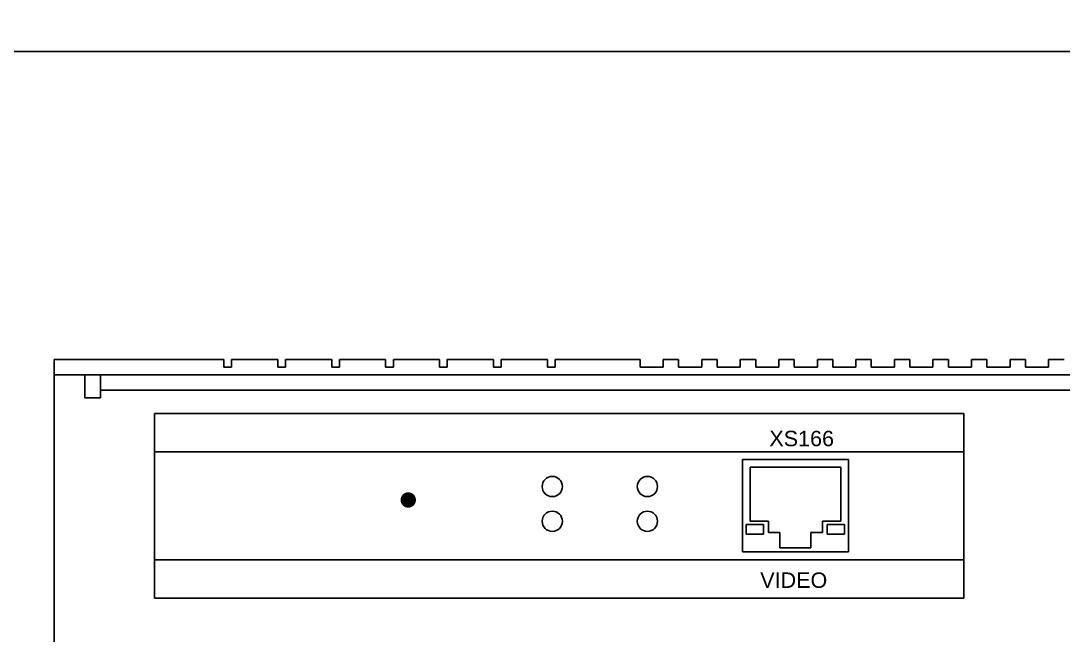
# Model space of a CAD drawing. Extents: x -2364 to 9601, y -871 to 1549.
# Drawn here: x 7217.4 to 7352.6, y -353.8 to -274.1 of the extents above; entities that cross this region are included whole.
import ezdxf

# ---------------------------------------------------------------- set-up
doc = ezdxf.new("R2010")
doc.units = 0
doc.layers.get('0').update_dxf_attribs({"linetype": 'CONTINUOUS'})
doc.layers.add('DIM', color=5, linetype='CONTINUOUS')
doc.layers.add('IPC', color=150, linetype='CONTINUOUS')

msp = doc.modelspace()

# ---------------------------------------------------------------- linework, layer by layer
for points in [[(7096.43881, -88.46375), (7613.767, -88.46375), (7613.767, -278.03387), (7096.43881, -278.03387)], [(7096.43881, -278.03387), (7613.767, -278.03387), (7613.767, -467.604), (7096.43881, -467.604)]]:
    msp.add_lwpolyline(points, close=True)
at = {"layer": 'DIM', "color": 7, "const_width": 1}
msp.add_lwpolyline([(7267.10872, -336.22705, 1), (7268.10872, -336.22705, 1)], format="xyb", close=True, dxfattribs=at)
at = {"layer": 'IPC', "color": 7}
for p, q in [((7221.67663, -317.98932), (7243.67663, -317.98932)), ((7221.67663, -317.98932), (7221.67663, -355.98932)), ((7243.67663, -317.98932), (7243.67663, -318.98932)), ((7243.67663, -318.98932), (7244.67663, -318.98932)), ((7244.67663, -317.98932), (7250.67663, -317.98932)), ((7244.67663, -317.98932), (7244.67663, -318.98932)), ((7250.67663, -317.98932), (7250.67663, -318.98932)), ((7250.67663, -317.98932), (7250.67663, -318.98932)), ((7250.67663, -318.98932), (7251.67663, -318.98932)), ((7251.67663, -317.98932), (7257.67663, -317.98932)), ((7251.67663, -317.98932), (7251.67663, -318.98932)), ((7257.67663, -317.98932), (7257.67663, -318.98932)), ((7257.67663, -317.98932), (7257.67663, -318.98932)), ((7257.67663, -318.98932), (7258.67663, -318.98932)), ((7258.67663, -317.98932), (7258.67663, -318.98932)), ((7258.67663, -317.98932), (7264.67663, -317.98932)), ((7264.67663, -317.98932), (7264.67663, -318.98932)), ((7264.67663, -317.98932), (7264.67663, -318.98932)), ((7264.67663, -318.98932), (7265.67663, -318.98932)), ((7265.67663, -317.98932), (7271.67663, -317.98932)), ((7265.67663, -317.98932), (7265.67663, -318.98932)), ((7271.67663, -317.98932), (7271.67663, -318.98932)), ((7271.67663, -317.98932), (7271.67663, -318.98932)), ((7271.67663, -318.98932), (7272.67663, -318.98932)), ((7272.67663, -317.98932), (7278.67663, -317.98932)), ((7272.67663, -317.98932), (7272.67663, -318.98932)), ((7278.67663, -317.98932), (7278.67663, -318.98932)), ((7278.67663, -317.98932), (7278.67663, -318.98932)), ((7278.67663, -318.98932), (7279.67663, -318.98932)), ((7279.67663, -317.98932), (7285.67663, -317.98932)), ((7279.67663, -317.98932), (7279.67663, -318.98932)), ((7285.67663, -317.98932), (7285.67663, -318.98932)), ((7285.67663, -318.98932), (7286.67663, -318.98932)), ((7286.67663, -317.98932), (7297.67663, -317.98932)), ((7286.67663, -317.98932), (7286.67663, -318.98932)), ((7297.67663, -317.98932), (7297.67663, -318.98932)), ((7297.67663, -318.98932), (7300.67663, -318.98932)), ((7300.67663, -317.98932), (7302.67663, -317.98932)), ((7300.67663, -317.98932), (7300.67663, -318.98932)), ((7302.67663, -317.98932), (7302.67663, -318.98932)), ((7302.67663, -318.98932), (7305.67663, -318.98932)), ((7305.67663, -317.98932), (7307.67663, -317.98932)), ((7305.67663, -317.98932), (7305.67663, -318.98932)), ((7307.67663, -317.98932), (7307.67663, -318.98932)), ((7307.67663, -318.98932), (7310.67663, -318.98932)), ((7310.67663, -317.98932), (7310.67663, -318.98932)), ((7310.67663, -317.98932), (7312.67663, -317.98932)), ((7312.67663, -317.98932), (7312.67663, -318.98932)), ((7312.67663, -318.98932), (7315.67663, -318.98932)), ((7315.67663, -317.98932), (7317.67663, -317.98932)), ((7315.67663, -317.98932), (7315.67663, -318.98932)), ((7317.67663, -317.98932), (7317.67663, -318.98932)), ((7317.67663, -318.98932), (7320.67663, -318.98932)), ((7320.67663, -317.98932), (7322.67663, -317.98932)), ((7320.67663, -317.98932), (7320.67663, -318.98932)), ((7322.67663, -317.98932), (7322.67663, -318.98932)), ((7322.67663, -318.98932), (7325.67663, -318.98932)), ((7325.67663, -317.98932), (7327.67663, -317.98932)), ((7325.67663, -317.98932), (7325.67663, -318.98932)), ((7327.67663, -317.98932), (7327.67663, -318.98932)), ((7327.67663, -318.98932), (7330.67663, -318.98932)), ((7330.67663, -317.98932), (7332.67663, -317.98932)), ((7330.67663, -317.98932), (7330.67663, -318.98932)), ((7332.67663, -317.98932), (7332.67663, -318.98932)), ((7332.67663, -318.98932), (7335.67663, -318.98932)), ((7335.67663, -317.98932), (7337.67663, -317.98932)), ((7335.67663, -317.98932), (7335.67663, -318.98932)), ((7337.67663, -317.98932), (7337.67663, -318.98932)), ((7337.67663, -318.98932), (7340.67663, -318.98932)), ((7340.67663, -317.98932), (7342.67663, -317.98932)), ((7340.67663, -317.98932), (7340.67663, -318.98932)), ((7342.67663, -317.98932), (7342.67663, -318.98932)), ((7342.67663, -318.98932), (7345.67663, -318.98932)), ((7345.67663, -317.98932), (7347.67663, -317.98932)), ((7345.67663, -317.98932), (7345.67663, -318.98932)), ((7347.67663, -317.98932), (7347.67663, -318.98932)), ((7347.67663, -318.98932), (7350.67663, -318.98932)), ((7350.67663, -317.98932), (7352.67663, -317.98932)), ((7350.67663, -317.98932), (7350.67663, -318.98932)), ((7221.67663, -319.98932), (7475.16414, -319.98932)), ((7225.67663, -319.98932), (7225.67663, -322.98932)), ((7227.67663, -319.98932), (7227.67663, -322.98932)), ((7225.67663, -322.98932), (7227.67663, -322.98932)), ((7227.67663, -321.98932), (7475.63417, -321.98932)), ((7234.67663, -324.98932), (7339.67663, -324.98932)), ((7234.67663, -324.98932), (7234.67663, -348.98932)), ((7234.67663, -324.98932), (7339.67663, -324.98932)), ((7234.67663, -324.98932), (7234.67663, -348.98932)), ((7339.67663, -324.98932), (7339.67663, -348.98932)), ((7339.67663, -324.98932), (7339.67663, -348.98932)), ((7234.67663, -329.98932), (7339.67663, -329.98932)), ((7324.70281, -330.95597), (7310.95281, -330.95597)), ((7310.95281, -330.95597), (7310.95281, -342.95597)), ((7324.70281, -330.95597), (7324.70281, -342.95597)), ((7323.70281, -331.95597), (7311.95281, -331.95597)), ((7311.95281, -331.95597), (7311.95281, -338.95597)), ((7323.70281, -331.95597), (7323.70281, -338.95597)), ((7314.32781, -338.95597), (7311.95281, -338.95597)), ((7314.32781, -340.45597), (7314.32781, -338.95597)), ((7323.70281, -338.95597), (7321.32781, -338.95597)), ((7321.32781, -340.45597), (7321.32781, -338.95597)), ((7311.45281, -340.65882), (7311.45281, -339.40882)), ((7311.45281, -339.40882), (7313.70281, -339.40882)), ((7313.70281, -340.65882), (7311.45281, -340.65882)), ((7313.70281, -339.40882), (7313.70281, -340.65882)), ((7315.82781, -340.45597), (7314.32781, -340.45597)), ((7315.82781, -342.45597), (7315.82781, -340.45597)), ((7319.82781, -342.45597), (7319.82781, -340.45597)), ((7321.32781, -340.45597), (7319.82781, -340.45597)), ((7324.20281, -339.40882), (7321.95281, -339.40882)), ((7321.95281, -339.40882), (7321.95281, -340.65882)), ((7321.95281, -340.65882), (7324.20281, -340.65882)), ((7324.20281, -340.65882), (7324.20281, -339.40882)), ((7324.70281, -342.95597), (7310.95281, -342.95597)), ((7319.82781, -342.45597), (7315.82781, -342.45597)), ((7234.67663, -343.98932), (7339.67663, -343.98932)), ((7234.67663, -348.98932), (7339.67663, -348.98932)), ((7234.67663, -348.98932), (7339.67663, -348.98932))]:
    msp.add_line(p, q, dxfattribs=at)
for centre in [(7286.29683, -334.4843), (7298.62889, -334.4843), (7286.29683, -338.99414), (7298.62889, -338.99414)]:
    msp.add_circle(centre, 1.31144, dxfattribs=at)

# ---------------------------------------------------------------- texts
at = {"insert": (7318.64456, -329.27585), "char_height": 2, "width": 20, "attachment_point": 8}
msp.add_mtext('{\\fArial|b0|i0|c0|p34;XS166}', dxfattribs=at)
at = {"layer": 'IPC', "color": 7, "insert": (7317.61508, -347.66089), "char_height": 2, "width": 20, "attachment_point": 8}
msp.add_mtext('{\\fArial|b0|i0|c0|p34;VIDEO}', dxfattribs=at)

doc.saveas('drawing.dxf')
